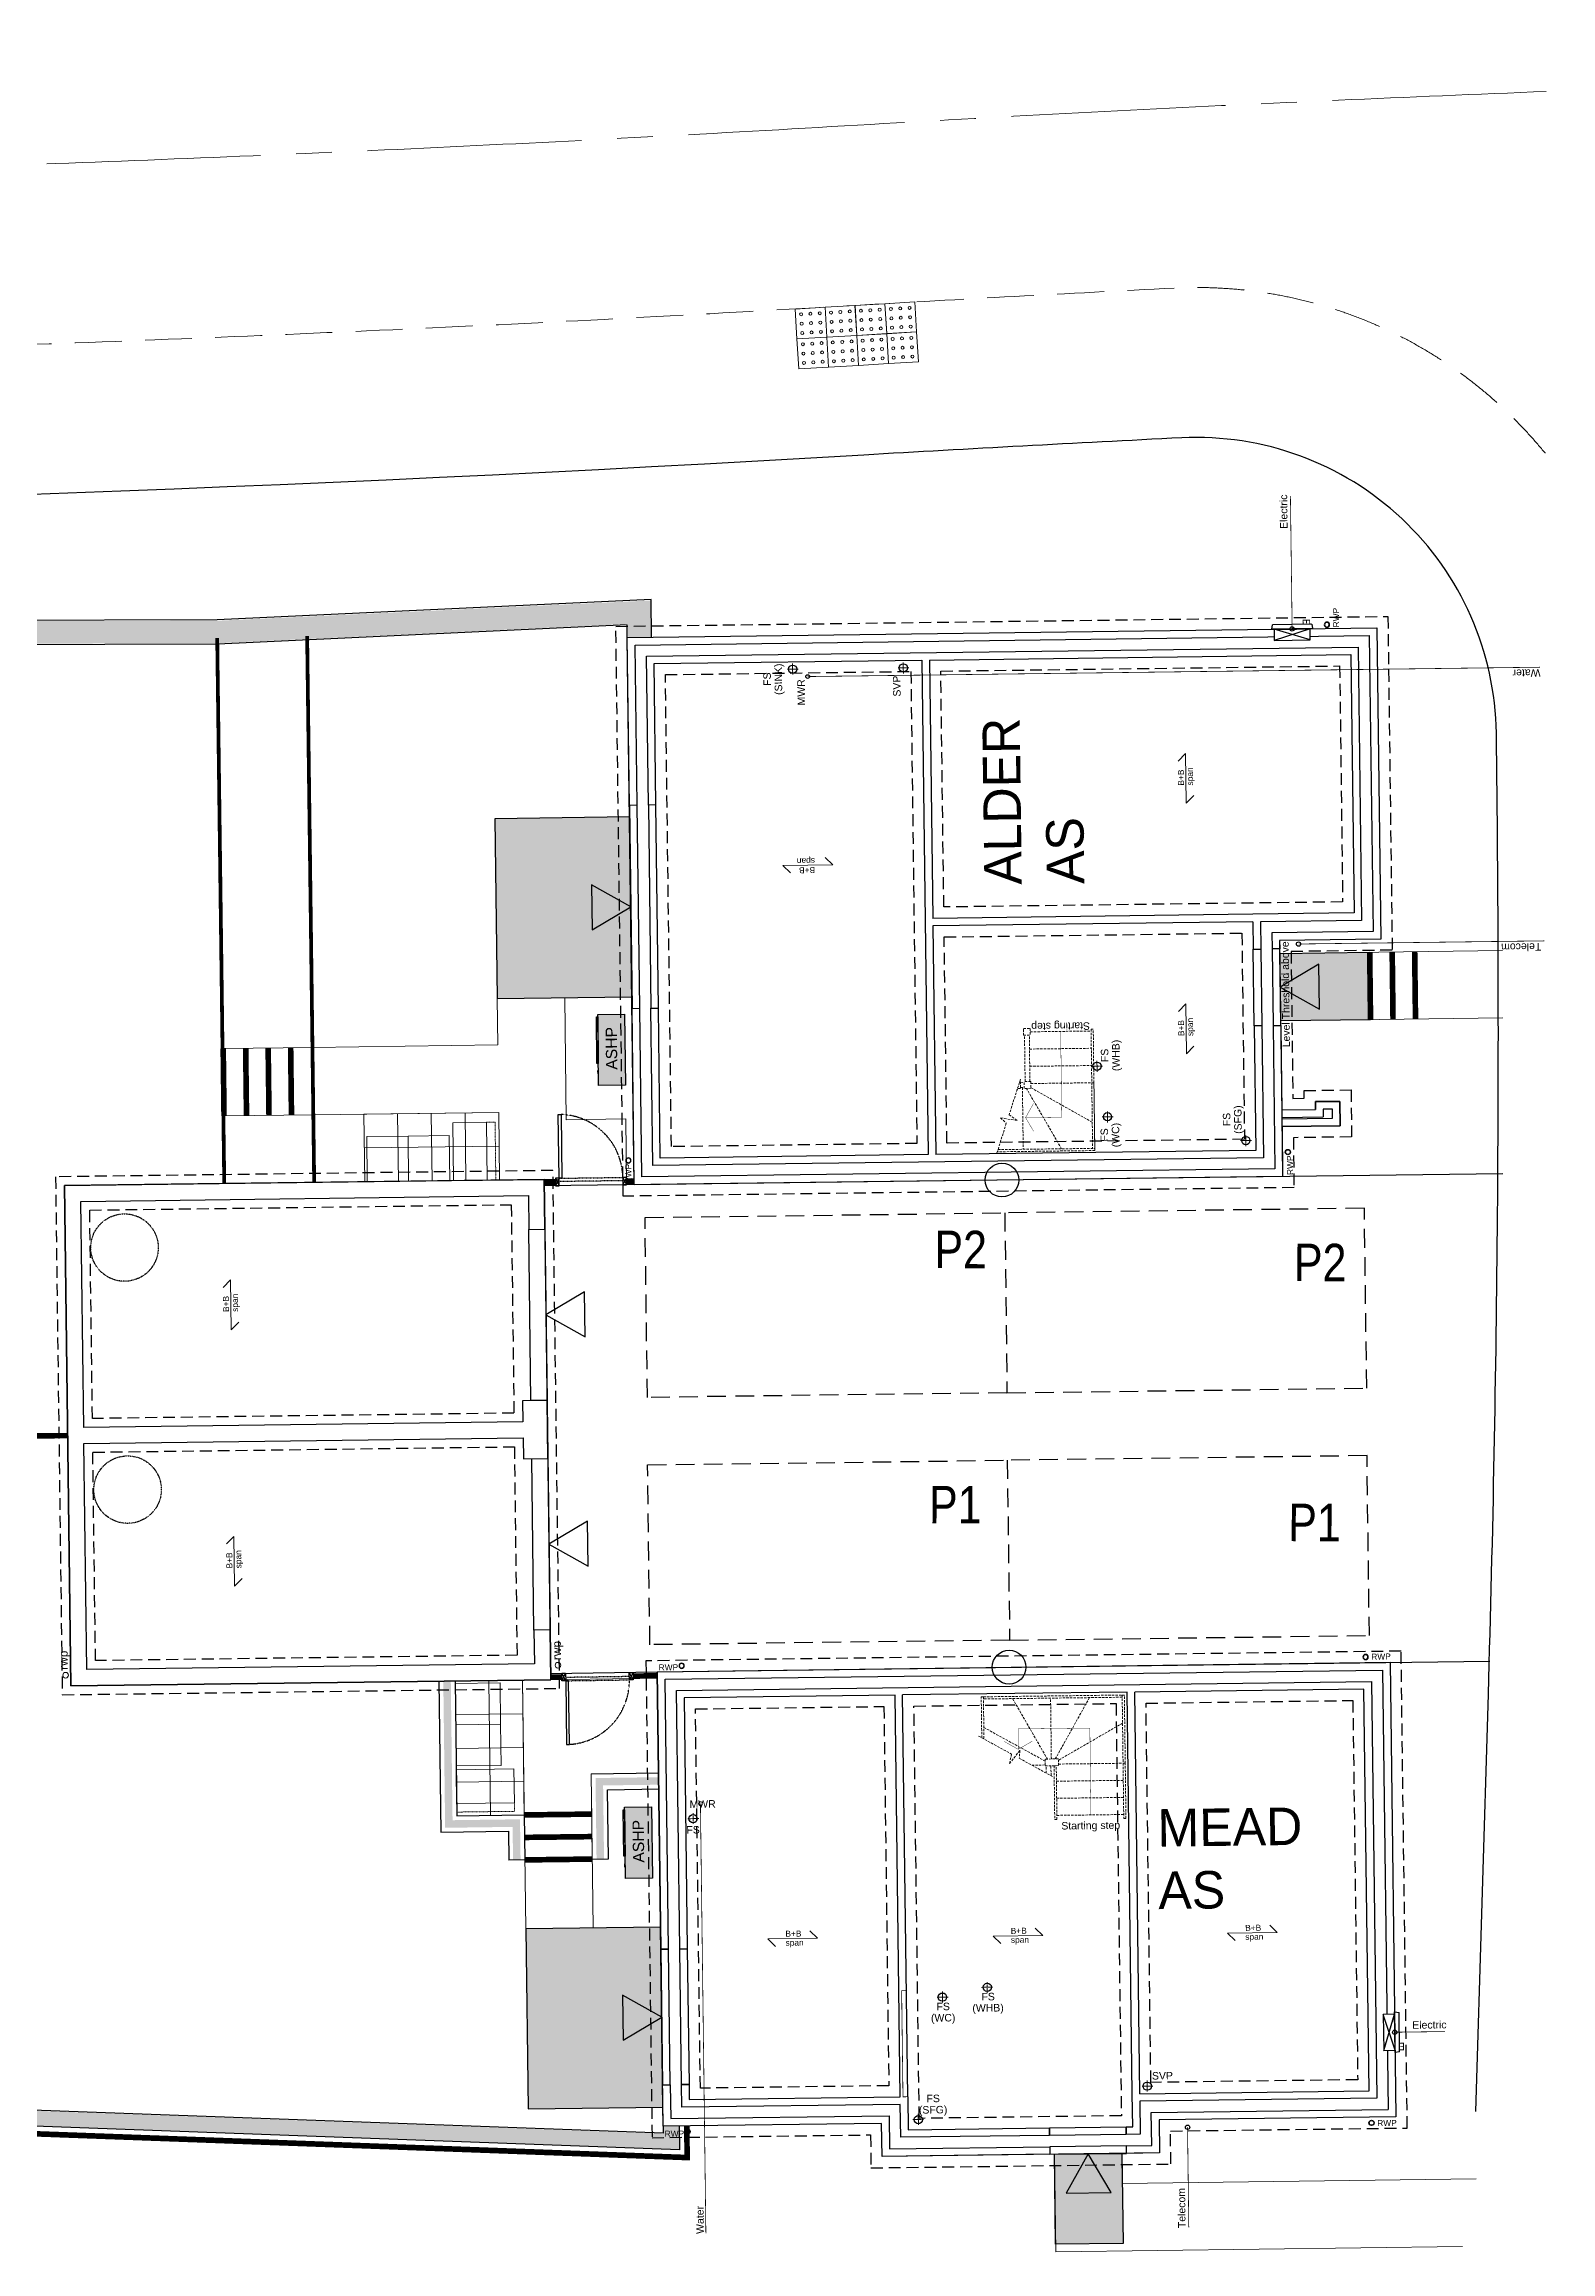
# Model space of a CAD drawing. Extents: x 287880777 to 288144713, y 62793326 to 63089570.
# Drawn here: x 288006724 to 288026829, y 62977512 to 63006965 of the extents above; entities that cross this region are included whole.
import ezdxf

# ---------------------------------------------------------------- set-up
doc = ezdxf.new("R2010")
doc.units = 0
doc.set_wipeout_variables(frame=1)
for name, pattern in [('CENTER', [2, 1.25, -0.25, 0.25, -0.25]), ('Dash', [6.35, 3.175, -3.175]), ('DASHED', [1.4, 0.7, -0.7]), ('DASHED2', [0.375, 0.25, -0.125]), ('HIDDEN', [9.525, 6.35, -3.175]), ('XREF - NORTHERN HIGHWAY DESIGN$0$CENTER2', [28.575, 19.05, -3.175, 3.175, -3.175]), ('XREF - NORTHERN HIGHWAY DESIGN$0$DASHED2', [0.375, 0.25, -0.125])]:
    doc.linetypes.add(name, pattern=pattern)
doc.layers.get('0').update_dxf_attribs({"color": 252})
for name, color, linetype in [('EXP - PEN 1', 1, 'Continuous'), ('NAR CYCLE STORES', 2, 'DASHED'), ('NAR DETAIL', 2, 'Continuous'), ('NAR EXTERNAL WALLS', 2, 'Continuous'), ('NAR PARKING', 7, 'DASHED2'), ('NAR PATIO', 3, 'Continuous'), ('NAR PRIVATE DRIVE', 6, 'Continuous'), ('NAR PRIVATE PATH HATCH', 8, 'Continuous'), ('NAR ROLLOVERS', 76, 'DASHED'), ('NAR_SUBS_PLANS', 7, 'Continuous'), ('Wain-Drainage Foul', 6, 'Continuous'), ('Wain-Drainage Foul Text', 2, 'Continuous'), ('Wain-Electrics', 3, 'Continuous'), ('Wain-Foundation acessories', 9, 'Continuous'), ('Wain-Foundation Line', 9, 'Continuous'), ('Wain-Meter box', 9, 'Continuous'), ('Wain-Part M', 10, 'Continuous'), ('Wain-RWP', 9, 'Continuous'), ('Wain-Services Run (Electric)', 10, 'Continuous'), ('Wain-Services Run (Telecom)', 190, 'Continuous'), ('Wain-Stair 1', 2, 'Continuous'), ('Wain-Stair numbers', 9, 'Continuous'), ('Wain-Wall (External)', 4, 'Continuous')]:
    doc.layers.add(name, color=color, linetype=linetype)
for name, color, linetype, lineweight in [('EXP - STEPS', 240, 'Continuous', 18), ('NAR BIN STORAGE', 2, 'Continuous', 0), ('NAR CBF', 34, 'FENCELINE2', 0), ('NAR M4(2)', 94, 'Continuous', 30), ('NAR PATHS', 3, 'Continuous', 0), ('rwpguts', 6, 'Continuous', 13), ('Wain-Text', 2, 'Continuous', 25), ('XREF - NORTHERN HIGHWAY DESIGN$0$EXP - HIGHWAY CENTRELINE', 3, 'XREF - NORTHERN HIGHWAY DESIGN$0$CENTER2', 18), ('XREF - NORTHERN HIGHWAY DESIGN$0$EXP - HIGHWAY CHANNEL', 4, 'XREF - NORTHERN HIGHWAY DESIGN$0$DASHED2', 9), ('XREF - NORTHERN HIGHWAY DESIGN$0$EXP - HIGHWAY FOOTWAY', 3, 'Continuous', 25), ('XREF - NORTHERN HIGHWAY DESIGN$0$EXP - HIGHWAY TACTILES', 1, 'Continuous', 9)]:
    doc.layers.add(name, color=color, linetype=linetype, lineweight=lineweight)
for name, color, linetype, true_color in [('NAR DOOR OPENINGS', 140, 'Continuous', 0x00bfff), ('NAR EV CHARGING POINT', 3, 'Continuous', 0x00ff00), ('NAR HIT AND MISS', 30, 'DASHED', 0xeb7500), ('NAR HOUSE TYPE NAMES', 1, 'Continuous', 0xff0000), ('Wain-Services Run (Water', 145, 'Continuous', 0x3481b8)]:
    doc.layers.add(name, color=color, linetype=linetype, true_color=true_color)
for name, color, linetype, lineweight, true_color in [('NAR Retaining Wall', 222, 'Continuous', 13, 0xcc0099), ('Wain-Mains Water Riser', 152, 'Continuous', 25, 0x2776bb), ('Wain-Mains Water Riser Text', 152, 'Continuous', 25, 0x2776bb)]:
    doc.layers.add(name, color=color, linetype=linetype, lineweight=lineweight, true_color=true_color)
doc.styles.add('DD Arial Narrow', font='ARIALN.TTF', dxfattribs={"height": 100})
doc.styles.get("Standard").update_dxf_attribs({"font": 'arial.ttf'})
doc.styles.add('XREF - ARCHITECT LAYOUT$0$DD Arial Narrow', font='ARIALN.TTF', dxfattribs={"height": 100})
doc.linetypes.add('FENCELINE2', pattern='A,0.25,-0.1,[132,ltypeshp.shx,S=0.1,R=0,X=-0.1,Y=0],-0.1,1', length=1.45)

# ---------------------------------------------------------------- blocks, each defined once
blk = doc.blocks.new('Drainage Pipe')
at = {"linetype": 'CENTER', "lineweight": 13, "ltscale": 20}
for p, q in [((-41681, 78687), (-41831, 78687)), ((-41756, 78762), (-41756, 78612))]:
    blk.add_line(p, q, dxfattribs=at)
blk.add_circle((-41756, 78687), 55)
blk = doc.blocks.new('Span symbol - Beam & block')
at = {"linetype": 'Continuous', "lineweight": 13}
for p, q in [((-5442, 71890), (-5342, 71790)), ((-5342, 71790), (-6007, 71790)), ((-6007, 71790), (-5906, 71689))]:
    blk.add_line(p, q, dxfattribs=at)
at = {"insert": (-5770, 71896), "char_height": 80, "attachment_point": 1, "line_spacing_factor": 0.9}
blk.add_mtext('B+B\\Pspan', dxfattribs=at)
blk = doc.blocks.new('ASHP')
at = {"transparency": 33554457}
h = blk.add_hatch(color=256, dxfattribs=at)
h.dxf.hatch_style = 1
h.paths.add_polyline_path([(548853, -2506), (548853, -2866), (547903, -2866), (547903, -2506)])
at = {"flags": 128}
blk.add_lwpolyline([(548853, -2506), (548853, -2866), (547903, -2866), (547903, -2506)], close=True, dxfattribs=at)
for points in [[(548098, -2496), (548058, -2496), (548058, -2506), (548098, -2506)], [(548199, -2488), (548821, -2488), (548821, -2506), (548199, -2506)]]:
    blk.add_lwpolyline(points, close=True)
at = {"layer": 'Wain-Electrics', "lineweight": 0, "insert": (548112, -2609), "char_height": 150, "width": 2397.38, "attachment_point": 1, "line_spacing_factor": 0.9}
blk.add_mtext('\\A1;ASHP ', dxfattribs=at)
at = {"layer": 'Wain-Text', "lineweight": 0, "insert": (548112, -2609), "char_height": 150, "width": 2397.38, "attachment_point": 1, "line_spacing_factor": 0.9}
blk.add_mtext('\\A1;ASHP ', dxfattribs=at)
blk = doc.blocks.new('RWP')
for radius in [35, 31.5]:
    blk.add_circle((35, 35), radius)
blk = doc.blocks.new('Stairs (Subs)')
at = {"layer": 'Wain-Stair 1', "color": 9, "linetype": 'HIDDEN', "lineweight": 9, "ltscale": 5}
for p, q in [((42, 1543, 0), (42, 2090, 0)), ((71, 2090, 0), (1923, 2090, 0)), ((71, 2090, 0), (71, 1527, 0)), ((1923, 2090, 0), (1923, 1180, 0)), ((1952, 1180, 0), (1952, 2090, 0)), ((1923, 2061, 0), (71, 2061, 0)), ((460, 2061, 0), (914, 1249, 0)), ((967, 1249, 0), (967, 2061, 0)), ((1486, 2061, 0), (1020, 1249, 0)), ((71, 1681, 0), (883, 1222, 0)), ((1923, 1715, 0), (1063, 1232, 0)), ((883, 1249, 0), (883, 1159, 0)), ((1063, 1249, 0), (883, 1249, 0)), ((1063, 1159, 0), (1063, 1249, 0)), ((1063, 1180, 0), (1923, 1180, 0)), ((705, 1170, 0), (883, 1170, 0)), ((883, 1159, 0), (1063, 1159, 0)), ((896, 1062, 0), (896, 1159, 0)), ((960, 1026, 0), (960, 1159, 0)), ((1031, 952, 0), (1923, 952, 0)), ((1031, 724, 0), (1923, 724, 0)), ((1031, 496, 0), (1923, 496, 0))]:
    blk.add_line(p, q, dxfattribs=at)
at = {"layer": 'Wain-Stair 1', "color": 9, "linetype": 'HIDDEN', "lineweight": 9, "ltscale": 5, "elevation": 0}
for points in [[(42, 2090), (71, 2090)], [(1923, 2090), (1952, 2090)], [(0, 1567), (437, 1321), (408, 1194), (549, 1370), (539, 1264), (985, 1012)]]:
    blk.add_lwpolyline(points, dxfattribs=at)
for points in [[(1923, 441), (1952, 441), (1952, 1180), (1923, 1180)], [(1002, 441), (1031, 441), (1031, 1159), (1002, 1159)]]:
    blk.add_lwpolyline(points, close=True, dxfattribs=at)
at = {"layer": 'Wain-Stair numbers', "color": 253, "const_width": 5, "elevation": 0}
for points in [[(342, 1490), (342, 1490), (528, 1383), (714, 1490), (714, 1490)], [(528, 1383), (528, 1655), (1486, 1655), (1486, 496)]]:
    blk.add_lwpolyline(points, dxfattribs=at)
at = {"layer": 'Wain-Stair numbers', "color": 9, "insert": (1481, 406, 0), "char_height": 100, "width": 1584.27, "attachment_point": 2, "line_spacing_factor": 0.9}
blk.add_mtext('Starting step ', dxfattribs=at)
blk = doc.blocks.new('Wall mounted meter - Electric (Plan)')
blk.add_wipeout([(-7157, 85115), (-7157, 84635), (-7007, 84635), (-7007, 85115)])
for p, q in [((-7217, 85137), (-7157, 85147)), ((-7217, 85137), (-7217, 84613)), ((-7157, 85147), (-7157, 84603)), ((-7007, 85115), (-7157, 85115)), ((-7007, 84635), (-7007, 85115)), ((-7157, 84603), (-7217, 84613)), ((-7157, 84635), (-7007, 84635))]:
    blk.add_line(p, q)
at = {"color": 9}
for p, q in [((-7157, 85115), (-7007, 84635)), ((-7007, 85115), (-7157, 84635))]:
    blk.add_line(p, q, dxfattribs=at)
at = {"lineweight": 0, "insert": (-7368, 85117), "char_height": 100, "width": 133.81, "attachment_point": 1, "line_spacing_factor": 0.9}
blk.add_mtext('\\A1;\\pi78.42052,t378.42052;{\\fCalibri|b0|i0|c0|p34;E}', dxfattribs=at)
blk = doc.blocks.new('A$Cee92f38c')
at = {"layer": 'NAR M4(2)', "ltscale": 10, "transparency": 33554585}
h = blk.add_hatch(color=256, dxfattribs=at)
h.dxf.hatch_style = 1
h.paths.add_polyline_path([(0, 1.2), (0.9, 1.2), (0.9, 0), (0, 0)])
at = {"layer": 'NAR M4(2)', "ltscale": 0.25}
blk.add_lwpolyline([(0, 1.2), (0, 0), (0.9, 0), (0.9, 1.2)], close=True, dxfattribs=at)
blk = doc.blocks.new('A$C3d9247a0')
at = {"layer": 'NAR DOOR OPENINGS', "transparency": 33554610}
h = blk.add_hatch(color=256, dxfattribs=at)
h.dxf.hatch_style = 1
h.paths.add_polyline_path([(450, 1200), (150, 680), (750, 680)])
at = {"layer": 'NAR DOOR OPENINGS'}
blk.add_lwpolyline([(450, 1200), (150, 680), (750, 680)], close=True, dxfattribs=at)
at = {"layer": 'NAR M4(2)', "ltscale": 10, "transparency": 33554585, "xscale": -1000, "yscale": 1000, "zscale": 1000}
blk.add_blockref('A$Cee92f38c', (900, 0), dxfattribs=at)
blk = doc.blocks.new('A$C324e72f9')
at = {"layer": 'NAR DOOR OPENINGS', "transparency": 33554610}
h = blk.add_hatch(color=256, dxfattribs=at)
h.dxf.hatch_style = 1
h.paths.add_polyline_path([(1200, 0), (900, 520), (1500, 520)])
at = {"layer": 'NAR PRIVATE PATH HATCH', "transparency": 33554597}
h = blk.add_hatch(color=256, dxfattribs=at)
h.dxf.hatch_style = 1
h.paths.add_polyline_path([(2400, 0), (0, 0), (0, 1800), (2400, 1800)])
at = {"layer": 'NAR DOOR OPENINGS'}
blk.add_lwpolyline([(1200, 0), (900, 520), (1500, 520)], close=True, dxfattribs=at)
at = {"layer": 'NAR PATIO'}
blk.add_lwpolyline([(2400, 0), (0, 0), (0, 1800), (2400, 1800)], close=True, dxfattribs=at)
blk = doc.blocks.new('Stairs Subs (Alderwood)')
at = {"layer": 'Wain-Stair 1', "linetype": 'HIDDEN', "lineweight": 9, "ltscale": 5}
for p, q in [((107, 357), (107, 1658, 0)), ((136, 1649, 0), (136, 357)), ((546, 1598, 0), (556, 1592, 0)), ((961, 1312), (136, 1312)), ((136, 800), (948, 1259)), ((486, 386), (956, 1198)), ((917, 1388), (948, 1371)), ((948, 1337), (948, 1378, 0)), ((1038, 1337), (948, 1337)), ((948, 1198), (948, 1288)), ((948, 1288), (1038, 1288)), ((1038, 1198), (948, 1198)), ((961, 1337), (961, 1288)), ((1012, 1198), (1012, 386)), ((1025, 1337), (1025, 1288)), ((1038, 1348, 0), (1038, 1337)), ((1038, 1198), (1038, 1288)), ((1038, 1275), (1657, 1275)), ((1038, 1211), (1657, 1211)), ((1242, 1211), (1242, 386)), ((1472, 1211), (1472, 386)), ((1657, 1288), (1747, 1288)), ((1657, 1288), (1657, 1198)), ((1747, 1198), (1657, 1198)), ((1702, 1198), (1702, 386)), ((1747, 1288), (1747, 1198)), ((107, 357), (1726, 357)), ((1012, 386), (136, 386)), ((136, 357), (1012, 357)), ((1012, 386), (1012, 357)), ((1726, 386), (1012, 386)), ((1012, 357), (1012, 386)), ((1012, 357), (1726, 357)), ((1726, 357), (1726, 386))]:
    blk.add_line(p, q, dxfattribs=at)
at = {"layer": 'Wain-Stair 1', "linetype": 'HIDDEN', "lineweight": 9, "ltscale": 5, "elevation": 0}
blk.add_lwpolyline([(1073, 1336), (597, 1495), (522, 1388), (559, 1611), (486, 1533), (82, 1667)], dxfattribs=at)
at = {"layer": 'Wain-Stair numbers', "const_width": 5}
for points in [[(372, 1168), (372, 1168), (558, 1275), (744, 1168), (744, 1168)], [(558, 1275), (558, 792), (1702, 792)]]:
    blk.add_lwpolyline(points, dxfattribs=at)
at = {"layer": 'Wain-Stair numbers', "insert": (1719, 792), "char_height": 100, "width": 1584.27, "attachment_point": 2, "rotation": 90, "line_spacing_factor": 0.9}
blk.add_mtext('Starting step ', dxfattribs=at)
blk = doc.blocks.new('B&B Block Symbol')
at = {"linetype": 'Continuous', "lineweight": 13}
for p, q in [((-5442, 71890), (-5342, 71790)), ((-5342, 71790), (-6007, 71790)), ((-6007, 71790), (-5906, 71689))]:
    blk.add_line(p, q, dxfattribs=at)
at = {"insert": (-5770, 71896), "char_height": 80, "attachment_point": 1, "line_spacing_factor": 0.9}
blk.add_mtext('B+B\\Pspan', dxfattribs=at)
blk = doc.blocks.new('XREF - NORTHERN HIGHWAY DESIGN$0$TACTILES')
at = {"layer": 'XREF - NORTHERN HIGHWAY DESIGN$0$EXP - HIGHWAY TACTILES'}
blk.add_lwpolyline([(0.4, 0), (0.4, 0.4), (0, 0.4), (0, 0)], close=True, dxfattribs=at)
for centre in [(0.075, 0.325), (0.2, 0.325), (0.325, 0.325), (0.075, 0.2), (0.075, 0.075), (0.2, 0.2), (0.2, 0.075), (0.325, 0.2), (0.325, 0.075)]:
    blk.add_circle(centre, 0.02, dxfattribs=at)
blk = doc.blocks.new('XREF - NORTHERN HIGHWAY DESIGN')
at = {"layer": 'XREF - NORTHERN HIGHWAY DESIGN$0$EXP - HIGHWAY CENTRELINE', "ltscale": 0.15}
blk.add_lwpolyline([(462.3, 311.733, 0.04799), (468.401, 288.584), (469.92, 284.469, 0.304237), (487.966, 271.408), (527.469, 269.993, 0.023661), (572.397, 270.509, -0.011704), (594.617, 271.296), (625.382, 271.665)], format="xyb", dxfattribs=at)
at = {"layer": 'XREF - NORTHERN HIGHWAY DESIGN$0$EXP - HIGHWAY CHANNEL', "ltscale": 2.5, "flags": 128}
for points in [[(576.797, 268.345, 0.002257), (572.538, 268.113, -0.023661), (527.383, 267.594), (487.88, 269.01, -0.304237), (467.669, 283.638), (466.15, 287.753, -0.031707), (461.53, 303.22, 0.404722), (454.525, 307.757), (452.396, 307.338), (451.469, 312.048), (472.074, 316.103), (473.001, 311.393), (471.019, 311.003, 0.425152), (466.338, 303.74, 0.030534), (470.653, 289.415), (471.498, 287.125, 0.304237), (489.996, 273.737), (522.189, 272.583)], [(582.82, 243.957), (582.988, 249.528, 0.010864), (583.095, 262.433, 0.424908), (576.797, 268.345)]]:
    blk.add_lwpolyline(points, format="xyb", dxfattribs=at)
at = {"layer": 'XREF - NORTHERN HIGHWAY DESIGN$0$EXP - HIGHWAY FOOTWAY', "flags": 128}
for points in [[(576.897, 266.347, 0.002257), (572.655, 266.117, -0.023661), (527.311, 265.595), (487.809, 267.011, -0.304237), (465.792, 282.946), (464.273, 287.06, -0.031707), (459.582, 302.77, 0.404722), (454.912, 305.795), (450.82, 304.99), (449.391, 312.25), (473.92, 317.078), (475.349, 309.817), (471.405, 309.041, 0.425152), (468.285, 304.199, 0.030534), (472.529, 290.108), (473.374, 287.817, 0.304237), (490.067, 275.736), (522.261, 274.582)], [(580.821, 244.017), (580.989, 249.588, 0.010864), (581.096, 262.406, 0.424908), (576.897, 266.347)]]:
    blk.add_lwpolyline(points, format="xyb", dxfattribs=at)
at = {"layer": 'XREF - NORTHERN HIGHWAY DESIGN$0$EXP - HIGHWAY TACTILES', "rotation": 3.36936209775818}
for p in [(571.763, 267.666), (572.162, 267.69), (572.561, 267.713), (572.961, 267.737), (572.585, 267.314), (572.984, 267.337), (571.786, 267.267), (572.186, 267.29)]:
    blk.add_blockref('XREF - NORTHERN HIGHWAY DESIGN$0$TACTILES', p, dxfattribs=at)

msp = doc.modelspace()

# ---------------------------------------------------------------- linework, layer by layer
at = {"layer": 'Defpoints'}
msp.add_lwpolyline([(288007081, 62985063), (288006995, 62991738), (288012160, 62991805), (288013397, 62991820), (288013483, 62985145)], close=True, dxfattribs=at)
at = {"layer": 'EXP - STEPS'}
for p, q in [((288009113, 62993566), (288010313, 62993581)), ((288009124, 62992666), (288010324, 62992681)), ((288013138, 62982741), (288013126, 62983640)), ((288014038, 62982752), (288014026, 62983652))]:
    msp.add_line(p, q, dxfattribs=at)
at = {"layer": 'EXP - STEPS', "const_width": 75}
for points in [[(288024423, 62993950), (288024412, 62994850)], [(288009113, 62993566), (288009124, 62992666)], [(288009413, 62993570), (288009424, 62992670)], [(288009713, 62993573), (288009724, 62992673)], [(288010013, 62993577), (288010024, 62992677)], [(288013130, 62983341), (288014030, 62983352)], [(288013134, 62983041), (288014034, 62983052)], [(288013138, 62982741), (288014038, 62982752)]]:
    msp.add_lwpolyline(points, dxfattribs=at)
at = {"layer": 'EXP - STEPS', "const_width": 75, "elevation": -3}
for points in [[(288024723, 62993954), (288024712, 62994854)], [(288025023, 62993958), (288025012, 62994858)]]:
    msp.add_lwpolyline(points, dxfattribs=at)
at = {"layer": 'NAR BIN STORAGE'}
for points in [[(288011586, 62991797), (288011579, 62992397), (288011029, 62992390), (288011036, 62991790)], [(288012136, 62991804), (288012129, 62992404), (288011579, 62992397), (288011586, 62991797)], [(288012636, 62991811), (288012626, 62992581), (288012176, 62992575), (288012186, 62991805)], [(288012215, 62984544), (288012815, 62984552), (288012808, 62985102), (288012208, 62985094)], [(288012222, 62983994), (288012822, 62984002), (288012815, 62984552), (288012215, 62984544)], [(288012228, 62983494), (288012998, 62983504), (288012992, 62983954), (288012223, 62983944)]]:
    msp.add_lwpolyline(points, close=True, dxfattribs=at)
at = {"layer": 'NAR BIN STORAGE', "linetype": 'Dash', "ltscale": 0.025}
for points in [[(288012626, 62992581), (288012741, 62992582), (288012751, 62991812), (288012636, 62991811)], [(288012998, 62983504), (288013000, 62983389), (288012230, 62983379), (288012228, 62983494)]]:
    msp.add_lwpolyline(points, dxfattribs=at)
at = {"layer": 'NAR CBF', "ltscale": 1200, "transparency": 33554687, "const_width": 75}
for points in [[(288013398, 62991782), (288013545, 62991784)], [(288014495, 62991797), (288014604, 62991798)], [(288007038, 62988401), (288005726, 62988397)], [(288013482, 62985179), (288013633, 62985180)], [(288014582, 62985193), (288014907, 62985197)]]:
    msp.add_lwpolyline(points, dxfattribs=at)
at = {"layer": 'NAR CYCLE STORES'}
for centre in [(288007796, 62990910), (288007837, 62987681)]:
    msp.add_circle(centre, 450, dxfattribs=at)
at = {"layer": 'NAR DETAIL', "flags": 128}
for points in [[(288013595, 62991835), (288013584, 62992685), (288013622, 62992685), (288013633, 62991835)], [(288013596, 62991735), (288013595, 62991835), (288013545, 62991834), (288013546, 62991734)], [(288014496, 62991747), (288014495, 62991847), (288014445, 62991846), (288014446, 62991746)], [(288013682, 62985231), (288013683, 62985131), (288013633, 62985131), (288013632, 62985231)], [(288013683, 62985131), (288013695, 62984281), (288013733, 62984282), (288013721, 62985132)], [(288014582, 62985243), (288014583, 62985143), (288014533, 62985143), (288014532, 62985243)]]:
    msp.add_lwpolyline(points, close=True, dxfattribs=at)
for points in [[(288013545, 62991834), (288013596, 62991735)], [(288013595, 62991835), (288013546, 62991734)], [(288014445, 62991846), (288014496, 62991747)], [(288014495, 62991847), (288014446, 62991746)], [(288013683, 62985131), (288013632, 62985231)], [(288013633, 62985131), (288013682, 62985231)], [(288014583, 62985143), (288014532, 62985243)], [(288014533, 62985143), (288014582, 62985243)]]:
    msp.add_lwpolyline(points, dxfattribs=at)
at = {"layer": 'NAR DETAIL', "linetype": 'DASHED', "ltscale": 0.005, "flags": 128}
for points in [[(288013595, 62991835), (288014445, 62991846), (288014445, 62991802), (288013595, 62991791)], [(288013683, 62985131), (288014533, 62985143), (288014533, 62985187), (288013683, 62985175)]]:
    msp.add_lwpolyline(points, close=True, dxfattribs=at)
at = {"layer": 'NAR DETAIL', "linetype": 'DASHED', "ltscale": 0.2}
for centre, start, end in [((288013595, 62991835), 0.7332, 88.3134), ((288013683, 62985131), 273.1996, 0.7798)]:
    msp.add_arc(centre, 850, start, end, dxfattribs=at)
at = {"layer": 'NAR DOOR OPENINGS'}
for points in [[(288013420, 62990014), (288013944, 62989720), (288013936, 62990320)], [(288013460, 62986952), (288013983, 62986659), (288013975, 62987259)]]:
    msp.add_lwpolyline(points, close=True, dxfattribs=at)
at = {"layer": 'NAR EV CHARGING POINT'}
for centre in [(288019505, 62991811), (288019600, 62985312)]:
    msp.add_circle(centre, 225, dxfattribs=at)
at = {"layer": 'NAR EXTERNAL WALLS'}
for points in [[(288014830, 62999053), (288014825, 62999556), (288009034, 62999285), (288006018, 62999278)], [(288014505, 62999050), (288014503, 62999216), (288009042, 62998960), (288006019, 62998953)], [(288014984, 62979187), (288014985, 62979097), (288006074, 62979422), (288006049, 62986785), (288005834, 62986784), (288005859, 62979214)], [(288011992, 62985126), (288012018, 62983112), (288012918, 62983123), (288012923, 62982738)], [(288012207, 62985129), (288012230, 62983329), (288013130, 62983341), (288013138, 62982741)], [(288014023, 62983890), (288014923, 62983902)], [(288014253, 62982755), (288014241, 62983678), (288014926, 62983687)], [(288013138, 62982741), (288012923, 62982738)], [(288014038, 62982752), (288014253, 62982755)], [(288015199, 62979190), (288015203, 62978874), (288005859, 62979214)]]:
    msp.add_lwpolyline(points, dxfattribs=at)
at = {"layer": 'NAR HIT AND MISS', "linetype": 'DASHED', "ltscale": 500, "transparency": 33554687, "const_width": 75}
msp.add_lwpolyline([(288015299, 62979191), (288015304, 62978770), (287999220, 62979356), (287992855, 62982491), (287981803, 62982894), (287975613, 62983120), (287945271, 62984228), (287924438, 62984989), (287914382, 62985356), (287902554, 62985788), (287894983, 63007504), (287893021, 63013132), (287885790, 63030994)], dxfattribs=at)
at = {"layer": 'NAR PARKING', "ltscale": 1000}
for points in [[(288014742, 62991311), (288019542, 62991373), (288019572, 62988973), (288014773, 62988911)], [(288024341, 62991434), (288019542, 62991373), (288019572, 62988973), (288024372, 62989034)], [(288014777, 62988011), (288019576, 62988073), (288019607, 62985673), (288014807, 62985612)], [(288024376, 62988134), (288019576, 62988073), (288019607, 62985673), (288024407, 62985734)]]:
    msp.add_lwpolyline(points, close=True, dxfattribs=at)
at = {"layer": 'NAR PATHS'}
for points in [[(288026182, 62994873), (288023212, 62994835), (288023224, 62993935), (288026187, 62993973)], [(288014496, 62991747), (288014485, 62992626), (288013691, 62992616), (288013670, 62994244), (288012770, 62994232), (288012778, 62993613), (288010303, 62993581), (288010324, 62992681), (288012790, 62992713), (288012801, 62991813), (288013595, 62991823), (288013596, 62991735)], [(288011440, 62992695), (288011451, 62991796)], [(288011890, 62992701), (288011901, 62991801)], [(288012340, 62992707), (288012351, 62991807)], [(288012796, 62992263), (288010996, 62992240)], [(288012680, 62983335), (288012657, 62985135)], [(288013113, 62984691), (288012213, 62984679)], [(288013119, 62984241), (288012219, 62984229)], [(288013125, 62983791), (288012225, 62983779)], [(288025651, 62977582), (288020222, 62977512), (288020206, 62978814), (288021106, 62978825), (288021111, 62978423), (288025834, 62978484)]]:
    msp.add_lwpolyline(points, dxfattribs=at)
for points in [[(288012801, 62991813), (288012790, 62992713), (288010990, 62992690), (288011001, 62991790)], [(288012230, 62983329), (288013130, 62983341), (288013107, 62985141), (288012207, 62985129)], [(288014050, 62981833), (288014023, 62983890), (288014923, 62983902), (288014907, 62985164), (288013107, 62985141), (288013150, 62981821)]]:
    msp.add_lwpolyline(points, close=True, dxfattribs=at)
at = {"layer": 'NAR PRIVATE DRIVE'}
msp.add_lwpolyline([(288026187, 62991896), (288013398, 62991732), (288013482, 62985229), (288014906, 62985251), (288026017, 62985394)], dxfattribs=at)
at = {"layer": 'NAR Retaining Wall', "linetype": 'Continuous', "ltscale": 250, "const_width": 300}
msp.add_lwpolyline([(288014667, 62999051), (288014664, 62999386), (288009038, 62999123), (288006018, 62999116)], dxfattribs=at)
at = {"layer": 'NAR Retaining Wall', "linetype": 'DASHED', "ltscale": 250}
for points, const_width in [([(288015091, 62979188), (288015094, 62978986), (288005967, 62979318), (288005941, 62986784)], 200), ([(288012100, 62985128), (288012124, 62983220), (288013024, 62983232), (288013031, 62982739)], 100), ([(288014145, 62982754), (288014132, 62983784), (288014925, 62983794)], 100)]:
    msp.add_lwpolyline(points, dxfattribs=dict(at, const_width=const_width))
at = {"layer": 'NAR ROLLOVERS', "ltscale": 500, "const_width": 50}
for points in [[(288009033, 62999043), (288009127, 62991766)], [(288010233, 62999070), (288010327, 62991781)]]:
    msp.add_lwpolyline(points, dxfattribs=at)
at = {"layer": 'rwpguts', "ltscale": 0.01}
for centre in [(288013580, 62985338), (288007010, 62985205)]:
    msp.add_circle(centre, 37.5, dxfattribs=at)
at = {"layer": 'Wain-Foundation Line', "linetype": 'HIDDEN', "ltscale": 25}
for points in [[(288014450, 62991596), (288014353, 62999198), (288024655, 62999330), (288024712, 62994878), (288023362, 62994860), (288023387, 62992901), (288023537, 62992902), (288023536, 62993005), (288024163, 62993013), (288024171, 62992386), (288023394, 62992376), (288023402, 62991711)], [(288015094, 62992257), (288015014, 62998554), (288018289, 62998596), (288018370, 62992299)], [(288018729, 62995454), (288018689, 62998601), (288024011, 62998669), (288024051, 62995522)], [(288018770, 62992304), (288018734, 62995054), (288022706, 62995105), (288022741, 62992355)], [(288013602, 62985029), (288013513, 62991939), (288006876, 62991854), (288006965, 62984944)], [(288007368, 62988630), (288007332, 62991410), (288012957, 62991482), (288012993, 62988702)], [(288007409, 62985400), (288007373, 62988180), (288012998, 62988252), (288013034, 62985472)]]:
    msp.add_lwpolyline(points, close=True, dxfattribs=at)
at = {"layer": 'Wain-Foundation Line', "linetype": 'HIDDEN', "ltscale": 25, "elevation": 0}
for points in [[(288014754, 62985397), (288014836, 62979035), (288017751, 62979072), (288017756, 62978632), (288021759, 62978684), (288021753, 62979124), (288024913, 62979164), (288024831, 62985526)], [(288017995, 62979728), (288015480, 62979696), (288015415, 62984755), (288017930, 62984788)], [(288021098, 62979328), (288018401, 62979293), (288018330, 62984793), (288021027, 62984827)], [(288024252, 62979808), (288021492, 62979773), (288021427, 62984832), (288024187, 62984868)]]:
    msp.add_lwpolyline(points, close=True, dxfattribs=at)
at = {"layer": 'Wain-Mains Water Riser'}
msp.add_circle((288016912, 62998528), 25, dxfattribs=at)
at = {"layer": 'Wain-Mains Water Riser', "lineweight": 0}
msp.add_circle((288015481, 62983492), 25, dxfattribs=at)
at = {"layer": 'Wain-Services Run (Electric)', "const_width": 10}
msp.add_lwpolyline([(288024746, 62980442), (288025416, 62980451)], dxfattribs=at)
at = {"layer": 'Wain-Services Run (Telecom)', "const_width": 10}
for points in [[(288023462, 62994960), (288026743, 62995002)], [(288021981, 62979174), (288021998, 62977840)]]:
    msp.add_lwpolyline(points, dxfattribs=at)
at = {"layer": 'Wain-Services Run (Telecom)'}
for centre in [(288023462, 62994960), (288021981, 62979174)]:
    msp.add_circle(centre, 29, dxfattribs=at)
at = {"layer": 'Wain-Services Run (Water', "const_width": 10}
for points in [[(288016912, 62998528), (288026686, 62998653)], [(288015481, 62983492), (288015554, 62977757)]]:
    msp.add_lwpolyline(points, dxfattribs=at)
at = {"layer": 'Wain-Wall (External)'}
for p, q in [((288018437, 62998748), (288018522, 62992151)), ((288018537, 62998749), (288018581, 62995302)), ((288022853, 62995356), (288018581, 62995302)), ((288022854, 62995256), (288018583, 62995202)), ((288018583, 62995202), (288018622, 62992152)), ((288023239, 62992749), (288023689, 62992754)), ((288024015, 62992861), (288023687, 62992857)), ((288023687, 62992857), (288023689, 62992754)), ((288023914, 62992757), (288023791, 62992756)), ((288023791, 62992756), (288023793, 62992653)), ((288023915, 62992635), (288023914, 62992757)), ((288024019, 62992534), (288024015, 62992861)), ((288023240, 62992646), (288023793, 62992653)), ((288023240, 62992626), (288023915, 62992635)), ((288023242, 62992524), (288024019, 62992534)), ((288014906, 62985251), (288024683, 62985377)), ((288024683, 62985377), (288024761, 62979312)), ((288015162, 62985002), (288024434, 62985121)), ((288024434, 62985121), (288024505, 62979561)), ((288024582, 62985273), (288024657, 62979413)), ((288015206, 62981552), (288015162, 62985002)), ((288018078, 62984939), (288015263, 62984903)), ((288015263, 62984903), (288015306, 62981554)), ((288018147, 62979580), (288018078, 62984939)), ((288018247, 62979581), (288018178, 62984941)), ((288021244, 62979620), (288021176, 62984979)), ((288021344, 62979621), (288021276, 62984980)), ((288015306, 62981554), (288015206, 62981552)), ((288024505, 62979561), (288021345, 62979521)), ((288021345, 62979521), (288021351, 62979081)), ((288021497, 62979373), (288024657, 62979413)), ((288021503, 62978933), (288021497, 62979373)), ((288024761, 62979312), (288021601, 62979272)), ((288021601, 62979272), (288021607, 62978832)), ((288021351, 62979081), (288021164, 62979078)), ((288021165, 62978928), (288021503, 62978933)), ((288021167, 62978826), (288021165, 62978928)), ((288021607, 62978832), (288021167, 62978826))]:
    msp.add_line(p, q, dxfattribs=at)
for points in [[(288014534, 62996810), (288014505, 62999050), (288024507, 62999178), (288024560, 62995026), (288023210, 62995008), (288023211, 62994896)], [(288014636, 62996811), (288014609, 62998949), (288024405, 62999074), (288024456, 62995127), (288023106, 62995110), (288023109, 62994895)], [(288014786, 62996813), (288014761, 62998801), (288024257, 62998922), (288024304, 62995275), (288022954, 62995258), (288022959, 62994893)], [(288014886, 62996815), (288014862, 62998702), (288018437, 62998748)], [(288018537, 62998749), (288024159, 62998821), (288024203, 62995374), (288022853, 62995356)], [(288022854, 62995256), (288022859, 62994891)], [(288023224, 62993874), (288023250, 62991859), (288014598, 62991748), (288014568, 62994100)], [(288023122, 62993872), (288023146, 62991960), (288014700, 62991852), (288014671, 62994102)], [(288022972, 62993870), (288022994, 62992108), (288014848, 62992004), (288014821, 62994104)], [(288018522, 62992151), (288014946, 62992105), (288014921, 62994105)], [(288022872, 62993869), (288022893, 62992207), (288018622, 62992152)], [(288013474, 62985810), (288013259, 62985808), (288013265, 62985358), (288007293, 62985281), (288007254, 62988296), (288013114, 62988371), (288013118, 62988090), (288013445, 62988094), (288013435, 62988872), (288013108, 62988867), (288013112, 62988586), (288007252, 62988511), (288007213, 62991526), (288013185, 62991603), (288013191, 62991153), (288013406, 62991155), (288013397, 62991820), (288006995, 62991738), (288007081, 62985063), (288013483, 62985145), (288013474, 62985810)], [(288014906, 62985251), (288014953, 62981549), (288015056, 62981551), (288015010, 62985150), (288024582, 62985273)], [(288021176, 62984979), (288018178, 62984941)], [(288021344, 62979621), (288024404, 62979660), (288024335, 62985020), (288021276, 62984980)], [(288015085, 62979291), (288018000, 62979328), (288018006, 62978888), (288020143, 62978915), (288020144, 62978813), (288017905, 62978784), (288017899, 62979224), (288014984, 62979187), (288014977, 62979739), (288015079, 62979741), (288015085, 62979291)], [(288020141, 62979065), (288018154, 62979040), (288018148, 62979480), (288015233, 62979443), (288015229, 62979743), (288015329, 62979744), (288015332, 62979544), (288018147, 62979580)], [(288018247, 62979581), (288018253, 62979141), (288020140, 62979165), (288020141, 62979065)], [(288021164, 62979078), (288021162, 62979178), (288021250, 62979180), (288021244, 62979620)]]:
    msp.add_lwpolyline(points, dxfattribs=at)
for points in [[(288014921, 62994105), (288014886, 62996815), (288014786, 62996813), (288014821, 62994104)], [(288014671, 62994102), (288014636, 62996811), (288014534, 62996810), (288014568, 62994100)], [(288022872, 62993869), (288022859, 62994891), (288022959, 62994893), (288022972, 62993870)], [(288023224, 62993874), (288023211, 62994896), (288023109, 62994895), (288023122, 62993872)], [(288013220, 62988869), (288013191, 62991153), (288013406, 62991155), (288013435, 62988872)], [(288013259, 62985808), (288013230, 62988091), (288013445, 62988094), (288013474, 62985810)], [(288014977, 62979739), (288015079, 62979741), (288015056, 62981551), (288014953, 62981549)], [(288015329, 62979744), (288015229, 62979743), (288015206, 62981552), (288015306, 62981554)], [(288020140, 62979165), (288021162, 62979178), (288021164, 62979078), (288020141, 62979065)], [(288020144, 62978813), (288021167, 62978826), (288021165, 62978928), (288020143, 62978915)]]:
    msp.add_lwpolyline(points, close=True, dxfattribs=at)
at = {"layer": 'Wain-Wall (External)', "linetype": 'HIDDEN', "ltscale": 25, "const_width": 10}
msp.add_lwpolyline([(288018166, 62980996), (288018184, 62979580), (288018247, 62979581), (288018229, 62980997)], close=True, dxfattribs=at)

# ---------------------------------------------------------------- block references
at = {"layer": 'NAR DETAIL'}
for p, rotation in [((288018628, 62445181), 90.73323494624341), ((288018987, 62434603, 0), 90.73323494624351)]:
    msp.add_blockref('ASHP', p, dxfattribs=dict(at, rotation=rotation))
at = {"layer": 'NAR M4(2)'}
for p, rotation in [((288024424, 62993950), 90.73323494624341), ((288020221, 62977614), 0.7332349462435099)]:
    msp.add_blockref('A$C3d9247a0', p, dxfattribs=dict(at, rotation=rotation))
at = {"layer": 'NAR PATIO', "xscale": -1}
for p, rotation in [((288014536, 62996655), 90.73323494624341), ((288014950, 62981844), 90.73323494624351)]:
    msp.add_blockref('A$C324e72f9', p, dxfattribs=dict(at, rotation=rotation))
at = {"layer": 'Wain-Drainage Foul', "lineweight": 0}
for p, rotation in [((288059471, 62920480), 0.7332349462434098), ((287940042, 62955884), 270.7332349462435), ((287942627, 62950570, 42), 270.7332349462435), ((287942767, 62949896), 270.7332349462435), ((287944613, 62949578), 270.7332349462435), ((288058143, 62905145), 0.7332349462435099), ((288061470, 62902764), 0.7332349462435099), ((287976549, 63059188), 180.7332349462434), ((288064203, 62901576), 0.7332349462435099), ((288096535, 63022036), 90.73323494624351)]:
    msp.add_blockref('Drainage Pipe', p, dxfattribs=dict(at, rotation=rotation))
at = {"layer": 'Wain-Foundation acessories'}
for name, p, rotation in [('Span symbol - Beam & block', (288093671, 63003762), 90.73323494624341), ('Span symbol - Beam & block', (288010322, 63067722), 180.7332349462434), ('Span symbol - Beam & block', (288093673, 63000420), 90.73323494624341), ('B&B Block Symbol', (288080928, 62996740, 0), 90.73323494624411), ('B&B Block Symbol', (288080972, 62993318, 0), 90.73323494624411), ('Span symbol - Beam & block', (288023304, 62909980, 0), 0.7332349462435099), ('Span symbol - Beam & block', (288026311, 62910018, 0), 0.7332349462435099), ('Span symbol - Beam & block', (288029439, 62910058, 0), 0.7332349462435099)]:
    msp.add_blockref(name, p, dxfattribs=dict(at, rotation=rotation))
at = {"layer": 'Wain-RWP', "xscale": -1}
for p, rotation in [((288023806, 62999254), 180.7332349462434), ((288014485, 62992037, 0), 270.7332349462435), ((288015195, 62985365, 0), 180.7332349462435), ((288024322, 62985482, 0), 180.7332349462435)]:
    msp.add_blockref('RWP', p, dxfattribs=dict(at, rotation=rotation))
at = {"layer": 'Wain-RWP'}
for p, rotation in [((288023356, 62992150, 0), 90.73323494624341), ((288015275, 62979081, 0), 0.7332349462435099), ((288024402, 62979197, 0), 0.7332349462435099)]:
    msp.add_blockref('RWP', p, dxfattribs=dict(at, rotation=rotation))
at = {"layer": 'Wain-Stair 1', "rotation": 90.73323494624341}
msp.add_blockref('Stairs Subs (Alderwood)', (288021102, 62992102), dxfattribs=at)
at = {"layer": 'Wain-Stair 1', "linetype": 'HIDDEN', "lineweight": 9, "ltscale": 5, "rotation": 0.7332349462435099}
msp.add_blockref('Stairs (Subs)', (288019213, 62982826, 0), dxfattribs=at)

# ---------------------------------------------------------------- texts
at = {"layer": 'NAR HOUSE TYPE NAMES', "char_height": 500, "attachment_point": 1, "style": 'DD Arial Narrow'}
for s, insert, rotation in [('{\\fGill Sans MT|b0|i0|c0|p34;ALDER\\PAS}', (288019270, 62995746, 0), 90.7332), ('{\\fGill Sans MT|b0|i0|c0|p34;MEAD\\PAS}', (288021577, 62983417, 0), 0.7332)]:
    msp.add_mtext_dynamic_manual_height_columns(s, width=2588.93, gutter_width=12.5, heights=[0], dxfattribs=dict(at, insert=insert, rotation=rotation))
at = {"layer": 'NAR PARKING', "char_height": 500, "attachment_point": 3, "rotation": 359.7932, "style": 'XREF - ARCHITECT LAYOUT$0$DD Arial Narrow'}
for s, insert in [('P2', (288019305, 62991134)), ('P2', (288024102, 62990960)), ('P1', (288019233, 62987729)), ('P1', (288024027, 62987491))]:
    msp.add_mtext_dynamic_manual_height_columns(s, width=1066.24, gutter_width=500, heights=[0], dxfattribs=dict(at, insert=insert))
at = {"layer": 'NAR_SUBS_PLANS'}
for p in [(288013621, 62985407), (288007039, 62985278)]:
    msp.add_text('rwp', height=113.4, rotation=90.7332, dxfattribs=at).set_placement(p)
at = {"layer": 'Wain-Drainage Foul Text', "char_height": 100, "line_spacing_factor": 0.9}
for s, insert, attachment_point, rotation in [('\\A1;\\pi-79.87722;FS\\P\\pi-202.79673;(SINK)', (288016461, 62998485), 4, 90.7332), ('\\A1;\\pi-79.87722;FS\\P\\pi-202.72851;(WHB)', (288020825, 62993464), 1, 90.7332), ('\\A1;\\pi-79.87722;FS\\P\\pi-183.35607;(SFG)', (288022453, 62992608), 1, 90.7332), ('\\A1;\\pi-79.87722;FS\\P\\pi-156.13915;(WC)', (288020821, 62992402), 1, 90.7332), ('\\A1;\\pi-79.87722;FS\\P\\pi-202.72851;(WHB)', (288019310, 62980967), 1, 0.7332), ('\\A1;\\pi-79.87722;FS\\P\\pi-156.13915;(WC)', (288018711, 62980835), 1, 0.7332), ('\\A1;{\\fArial|b0|i0|c0|p34;SVP}', (288021506, 62979910, 0), 1, 0.7332), ('\\A1;\\pi-79.87722;FS\\P\\pi-183.35607;(SFG)', (288018577, 62979608), 1, 0.7332)]:
    msp.add_mtext(s, dxfattribs=dict(at, insert=insert, attachment_point=attachment_point, rotation=rotation))
at = {"layer": 'Wain-Drainage Foul Text', "lineweight": 0, "char_height": 100, "line_spacing_factor": 0.9}
for s, insert, attachment_point, rotation in [('\\A1;{\\fArial|b0|i0|c0|p34;SVP}', (288018053, 62998260, 0), 1, 90.7332), ('\\A1;\\pi-79.87722;FS ', (288015373, 62983142, 0), 4, 0.7332)]:
    msp.add_mtext(s, dxfattribs=dict(at, insert=insert, attachment_point=attachment_point, rotation=rotation))
at = {"layer": 'Wain-Mains Water Riser Text', "insert": (288016778, 62998142, 0), "char_height": 100, "attachment_point": 1, "rotation": 90.7332, "line_spacing_factor": 0.9}
msp.add_mtext('MWR', dxfattribs=at)
at = {"layer": 'Wain-Mains Water Riser Text', "lineweight": 0, "insert": (288015684, 62983539, 0), "char_height": 100, "attachment_point": 3, "rotation": 0.7332, "line_spacing_factor": 0.9}
msp.add_mtext('MWR', dxfattribs=at)
at = {"layer": 'Wain-Part M', "insert": (288023239, 62994288), "char_height": 100, "width": 1809.27, "attachment_point": 2, "rotation": 90.7332, "line_spacing_factor": 0.9}
msp.add_mtext('Level Threshold above  ', dxfattribs=at)
at = {"layer": 'Wain-RWP', "char_height": 80, "line_spacing_factor": 0.9}
for insert, attachment_point, rotation in [((288024004, 62999185, 0), 7, 90.7332), ((288023390, 62991879, 0), 7, 90.7332), ((288014482, 62991765, 0), 1, 90.7332), ((288014924, 62985268, 0), 7, 0.7332), ((288024432, 62985492, 0), 1, 0.7332), ((288024512, 62979270, 0), 1, 0.7332), ((288015004, 62979047, 0), 7, 0.7332)]:
    msp.add_mtext('RWP', dxfattribs=dict(at, insert=insert, attachment_point=attachment_point, rotation=rotation))
at = {"layer": 'Wain-Services Run (Electric)'}
for rotation, p in [(90.7332, (288023316, 63000499, 0)), (0.7332, (288024980, 62980488, 0))]:
    msp.add_text('Electric ', height=100, rotation=rotation, dxfattribs=at).set_placement(p)
at = {"layer": 'Wain-Services Run (Telecom)'}
for rotation, p in [(180.7332, (288026701, 62994972, 0)), (90.7332, (288021955, 62977829, 0))]:
    msp.add_text('Telecom', height=100, rotation=rotation, dxfattribs=at).set_placement(p)
at = {"layer": 'Wain-Services Run (Water'}
for rotation, p in [(180.7332, (288026691, 62998626, 0)), (90.7332, (288015527, 62977752, 0))]:
    msp.add_text('Water', height=100, rotation=rotation, dxfattribs=at).set_placement(p)

# ---------------------------------------------------------------- next in the draw order: block references
at = {"layer": 'Wain-Meter box'}
for p, rotation in [((287938600, 62990921), 270.7332349462435), ((288016504, 63065218), 180.7332349462434)]:
    msp.add_blockref('Wall mounted meter - Electric (Plan)', p, dxfattribs=dict(at, rotation=rotation))

# ---------------------------------------------------------------- next in the draw order: linework, layer by layer
at = {"layer": 'Defpoints'}
for points in [[(288014598, 62991748), (288014505, 62999050), (288024507, 62999178), (288024560, 62995026), (288023210, 62995008), (288023239, 62992749), (288023689, 62992754), (288023687, 62992857), (288024015, 62992861), (288024019, 62992534), (288023242, 62992524), (288023250, 62991859)], [(288014906, 62985251), (288024683, 62985377), (288024761, 62979312), (288021601, 62979272), (288021607, 62978832), (288017905, 62978784), (288017899, 62979224), (288014984, 62979187)]]:
    msp.add_lwpolyline(points, close=True, dxfattribs=at)
at = {"layer": 'Wain-Services Run (Electric)', "const_width": 10}
msp.add_lwpolyline([(288023377, 62999163), (288023354, 63000935)], dxfattribs=at)
at = {"layer": 'Wain-Services Run (Electric)'}
for centre in [(288023377, 62999163), (288024746, 62980442)]:
    msp.add_circle(centre, 29, dxfattribs=at)

# ---------------------------------------------------------------- next in the draw order: block references
at = {"layer": 'EXP - PEN 1', "xscale": 1000, "yscale": 1000, "zscale": 1000}
msp.add_blockref('XREF - NORTHERN HIGHWAY DESIGN', (287445006, 62735366), dxfattribs=at)

doc.saveas('drawing.dxf')
